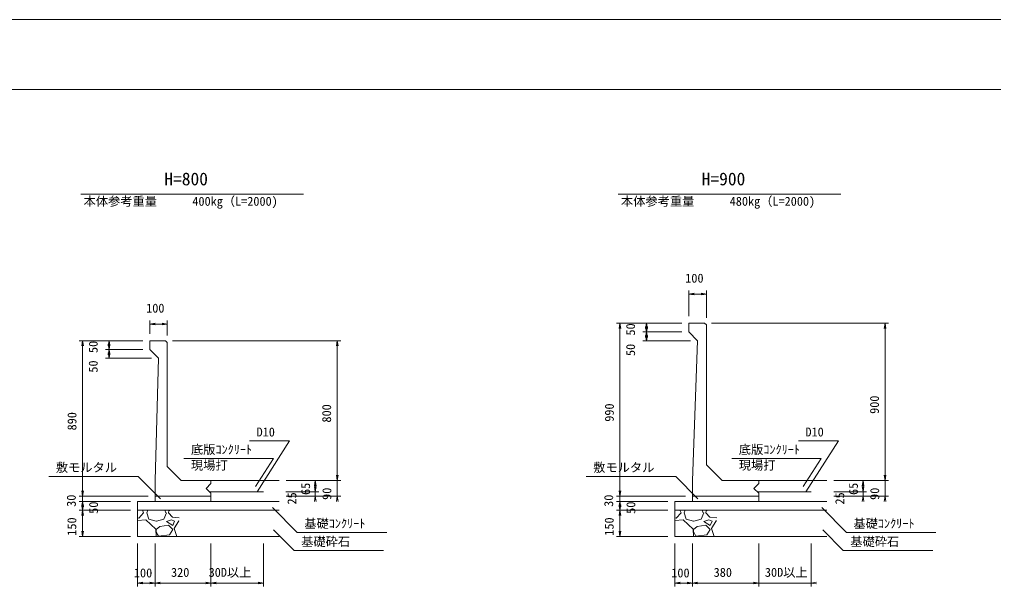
# Model space of a CAD drawing. Units: millimetres, scale not verified, with parts at other scales. Extents: x 5510 to 89610, y 3940 to 63340.
# Drawn here: x 42510 to 70385, y 47116 to 63340 of the extents above; entities that cross this region are included whole.
import ezdxf
from ezdxf.enums import TextEntityAlignment as Align

# ---------------------------------------------------------------- set-up
doc = ezdxf.new("R2010")
doc.units = ezdxf.units.MM
doc.header["$LTSCALE"] = 40
for name, color, linetype in [('D-MTR-TXT(文字列）', 7, 'Continuous'), ('D-STR-TXT（文字）', 7, 'Continuous'), ('D-TTL-TXT（文字）', 7, 'Continuous')]:
    doc.layers.add(name, color=color, linetype=linetype)
for name, color, linetype, lineweight in [('D-STR-DIM（寸法）', 7, 'Continuous', 18), ('D-STR-HTXT（旗揚げ）', 2, 'Continuous', 18), ('D-STR-STRn（構造物）', 7, 'Continuous', 18), ('D-STR（構造物外形線）', 1, 'Continuous', 18), ('D-TTL(外枠）', 2, 'Continuous', 18), ('DEFPOINTS_2', 8, 'Continuous', 18)]:
    doc.layers.add(name, color=color, linetype=linetype, lineweight=lineweight)
doc.styles.add('ＭＳ ゴシック', font='')
doc.styles.get('ＭＳ ゴシック').set_extended_font_data('MS Gothic')

msp = doc.modelspace()

# ---------------------------------------------------------------- linework, layer by layer
at = {"layer": 'D-STR-DIM（寸法）'}
for p, q in [((61667.72, 54849.57), (61667.72, 55582.81)), ((61667.72, 55482.81), (61817.72, 55507.81)), ((61667.72, 55482.81), (61687.72, 55482.81)), ((61817.72, 55457.81), (61667.72, 55482.81)), ((61687.72, 55482.81), (62147.72, 55482.81)), ((62017.72, 55507.81), (62167.72, 55482.81)), ((62167.72, 55482.81), (62017.72, 55457.81)), ((62167.72, 55482.81), (62147.72, 55482.81)), ((62167.72, 54799.57), (62167.72, 55582.81)), ((46239.37, 54349.57), (46239.37, 54725.93)), ((46239.37, 54625.93), (46389.37, 54650.93)), ((46589.37, 54650.93), (46739.37, 54625.93)), ((46739.37, 54299.57), (46739.37, 54725.93)), ((61467.72, 54649.57), (59594.83, 54649.57)), ((59669.83, 54499.57), (59694.83, 54649.57)), ((59694.83, 54649.57), (59694.83, 54629.57)), ((59694.83, 54649.57), (59719.83, 54499.57)), ((61467.72, 54649.57), (60352.92, 54649.57)), ((60427.92, 54499.57), (60452.92, 54649.57)), ((60452.92, 54649.57), (60452.92, 54629.57)), ((60452.92, 54649.57), (60477.92, 54499.57)), ((62317.72, 54649.57), (67382.54, 54649.57)), ((67257.54, 54499.57), (67282.54, 54649.57)), ((67282.54, 54649.57), (67282.54, 54629.57)), ((67282.54, 54649.57), (67307.54, 54499.57)), ((46239.37, 54625.93), (46259.37, 54625.93)), ((46389.37, 54600.93), (46239.37, 54625.93)), ((46259.37, 54625.93), (46719.37, 54625.93)), ((46739.37, 54625.93), (46589.37, 54600.93)), ((46739.37, 54625.93), (46719.37, 54625.93)), ((59694.83, 54629.57), (59694.83, 49719.57)), ((61467.72, 54399.57), (60352.92, 54399.57)), ((61467.72, 54399.57), (60352.92, 54399.57)), ((60452.92, 54399.57), (60427.92, 54549.57)), ((60427.92, 54249.57), (60452.92, 54399.57)), ((60452.92, 54629.57), (60452.92, 54419.57)), ((60477.92, 54549.57), (60452.92, 54399.57)), ((60452.92, 54399.57), (60452.92, 54419.57)), ((60452.92, 54399.57), (60452.92, 54379.57)), ((60452.92, 54399.57), (60477.92, 54249.57)), ((60452.92, 54379.57), (60452.92, 54169.57)), ((67282.54, 50169.57), (67282.54, 54629.57)), ((46039.37, 54149.57), (44216.47, 54149.57)), ((44291.47, 53999.57), (44316.47, 54149.57)), ((44316.47, 54149.57), (44316.47, 54129.57)), ((44316.47, 54149.57), (44341.47, 53999.57)), ((44316.47, 54129.57), (44316.47, 49719.57)), ((46039.37, 54149.57), (44974.56, 54149.57)), ((45049.56, 53999.57), (45074.56, 54149.57)), ((45074.56, 54149.57), (45074.56, 54129.57)), ((45074.56, 54149.57), (45099.56, 53999.57)), ((45074.56, 54129.57), (45074.56, 53919.57)), ((46889.37, 54149.57), (51704.18, 54149.57)), ((51579.18, 53999.57), (51604.18, 54149.57)), ((51604.18, 54149.57), (51604.18, 54129.57)), ((51604.18, 54149.57), (51629.18, 53999.57)), ((51604.18, 50169.57), (51604.18, 54129.57)), ((61717.72, 54149.57), (60352.92, 54149.57)), ((60452.92, 54149.57), (60427.92, 54299.57)), ((60477.92, 54299.57), (60452.92, 54149.57)), ((60452.92, 54149.57), (60452.92, 54169.57)), ((46039.37, 53899.57), (44974.56, 53899.57)), ((46039.37, 53899.57), (44974.56, 53899.57)), ((45074.56, 53899.57), (45049.56, 54049.57)), ((45049.56, 53749.57), (45074.56, 53899.57)), ((45074.56, 53649.57), (45049.56, 53799.57)), ((45099.56, 54049.57), (45074.56, 53899.57)), ((45074.56, 53899.57), (45074.56, 53919.57)), ((45074.56, 53899.57), (45074.56, 53879.57)), ((45074.56, 53899.57), (45099.56, 53749.57)), ((45074.56, 53879.57), (45074.56, 53669.57)), ((45099.56, 53799.57), (45074.56, 53649.57)), ((46289.37, 53649.57), (44974.56, 53649.57)), ((45074.56, 53649.57), (45074.56, 53669.57)), ((51604.18, 50149.57), (51579.18, 50299.57)), ((51604.18, 50149.57), (51579.18, 50299.57)), ((51629.18, 50299.57), (51604.18, 50149.57)), ((51629.18, 50299.57), (51604.18, 50149.57)), ((51604.18, 50169.57), (51604.18, 50189.57)), ((67282.54, 50149.57), (67257.54, 50299.57)), ((67282.54, 50149.57), (67257.54, 50299.57)), ((67307.54, 50299.57), (67282.54, 50149.57)), ((67307.54, 50299.57), (67282.54, 50149.57)), ((67282.54, 50169.57), (67282.54, 50189.57)), ((50139.37, 50149.57), (51074.49, 50149.57)), ((50139.37, 50149.57), (51704.18, 50149.57)), ((50139.37, 50149.57), (51704.18, 50149.57)), ((50949.49, 49999.57), (50974.49, 50149.57)), ((50974.49, 49824.57), (50949.49, 49974.57)), ((50974.49, 49824.57), (50949.49, 49974.57)), ((50974.49, 50149.57), (50974.49, 50129.57)), ((50974.49, 50149.57), (50999.49, 49999.57)), ((50974.49, 50129.57), (50974.49, 49844.57)), ((50999.49, 49974.57), (50974.49, 49824.57)), ((50999.49, 49974.57), (50974.49, 49824.57)), ((51604.18, 50149.57), (51604.18, 50169.57)), ((51604.18, 50149.57), (51604.18, 50169.57)), ((51604.18, 50149.57), (51604.18, 49699.57)), ((65817.72, 50149.57), (66752.84, 50149.57)), ((65817.72, 50149.57), (67382.54, 50149.57)), ((65817.72, 50149.57), (67382.54, 50149.57)), ((66627.84, 49999.57), (66652.84, 50149.57)), ((66652.84, 49824.57), (66627.84, 49974.57)), ((66652.84, 49824.57), (66627.84, 49974.57)), ((66652.84, 50149.57), (66652.84, 50129.57)), ((66652.84, 50149.57), (66677.84, 49999.57)), ((66652.84, 50129.57), (66652.84, 49844.57)), ((66677.84, 49974.57), (66652.84, 49824.57)), ((66677.84, 49974.57), (66652.84, 49824.57)), ((67282.54, 50149.57), (67282.54, 50169.57)), ((67282.54, 50149.57), (67282.54, 50169.57)), ((67282.54, 50149.57), (67282.54, 49699.57)), ((46189.37, 49699.57), (44216.47, 49699.57)), ((46189.37, 49699.57), (44216.47, 49699.57)), ((44316.47, 49699.57), (44291.47, 49849.57)), ((44316.47, 49699.57), (44291.47, 49849.57)), ((44341.47, 49849.57), (44316.47, 49699.57)), ((44341.47, 49849.57), (44316.47, 49699.57)), ((44316.47, 49719.57), (44316.47, 49739.57)), ((44316.47, 49699.57), (44316.47, 49719.57)), ((44316.47, 49699.57), (44316.47, 49719.57)), ((44316.47, 49699.57), (44316.47, 49549.57)), ((50136.95, 49824.57), (51074.49, 49824.57)), ((50136.95, 49824.57), (51074.49, 49824.57)), ((50139.37, 49699.57), (51074.49, 49699.57)), ((50139.37, 49699.57), (51704.18, 49699.57)), ((50949.49, 49549.57), (50974.49, 49699.57)), ((50974.49, 49844.57), (50974.49, 49864.57)), ((50974.49, 49824.57), (50974.49, 49844.57)), ((50974.49, 49824.57), (50974.49, 49844.57)), ((50974.49, 49824.57), (50974.49, 49699.57)), ((50974.49, 49699.57), (50974.49, 49679.57)), ((50974.49, 49699.57), (50999.49, 49549.57)), ((50974.49, 49679.57), (50974.49, 49659.57)), ((51579.18, 49549.57), (51604.18, 49699.57)), ((51604.18, 49699.57), (51604.18, 49679.57)), ((51604.18, 49699.57), (51629.18, 49549.57)), ((51604.18, 49679.57), (51604.18, 49659.57)), ((61567.72, 49699.57), (59594.83, 49699.57)), ((61567.72, 49699.57), (59594.83, 49699.57)), ((59694.83, 49699.57), (59669.83, 49849.57)), ((59694.83, 49699.57), (59669.83, 49849.57)), ((59719.83, 49849.57), (59694.83, 49699.57)), ((59719.83, 49849.57), (59694.83, 49699.57)), ((59694.83, 49719.57), (59694.83, 49739.57)), ((59694.83, 49699.57), (59694.83, 49719.57)), ((59694.83, 49699.57), (59694.83, 49719.57)), ((59694.83, 49699.57), (59694.83, 49549.57)), ((65815.3, 49824.57), (66752.84, 49824.57)), ((65815.3, 49824.57), (66752.84, 49824.57)), ((65817.72, 49699.57), (66752.84, 49699.57)), ((65817.72, 49699.57), (67382.54, 49699.57)), ((66627.84, 49549.57), (66652.84, 49699.57)), ((66652.84, 49844.57), (66652.84, 49864.57)), ((66652.84, 49824.57), (66652.84, 49844.57)), ((66652.84, 49824.57), (66652.84, 49844.57)), ((66652.84, 49824.57), (66652.84, 49699.57)), ((66652.84, 49699.57), (66652.84, 49679.57)), ((66652.84, 49699.57), (66677.84, 49549.57)), ((66652.84, 49679.57), (66652.84, 49659.57)), ((67257.54, 49549.57), (67282.54, 49699.57)), ((67282.54, 49699.57), (67282.54, 49679.57)), ((67282.54, 49699.57), (67307.54, 49549.57)), ((67282.54, 49679.57), (67282.54, 49659.57)), ((45689.37, 49549.57), (44216.47, 49549.57)), ((45689.37, 49549.57), (44216.47, 49549.57)), ((44291.47, 49399.57), (44316.47, 49549.57)), ((44291.47, 49399.57), (44316.47, 49549.57)), ((44316.47, 49299.57), (44291.47, 49449.57)), ((44316.47, 49549.57), (44316.47, 49529.57)), ((44316.47, 49549.57), (44341.47, 49399.57)), ((44316.47, 49549.57), (44316.47, 49529.57)), ((44316.47, 49549.57), (44341.47, 49399.57)), ((44316.47, 49529.57), (44316.47, 49319.57)), ((44316.47, 49529.57), (44316.47, 49509.57)), ((44341.47, 49449.57), (44316.47, 49299.57)), ((61067.72, 49549.57), (59594.83, 49549.57)), ((61067.72, 49549.57), (59594.83, 49549.57)), ((59669.83, 49399.57), (59694.83, 49549.57)), ((59669.83, 49399.57), (59694.83, 49549.57)), ((59694.83, 49299.57), (59669.83, 49449.57)), ((59694.83, 49549.57), (59694.83, 49529.57)), ((59694.83, 49549.57), (59719.83, 49399.57)), ((59694.83, 49549.57), (59694.83, 49529.57)), ((59694.83, 49549.57), (59719.83, 49399.57)), ((59694.83, 49529.57), (59694.83, 49319.57)), ((59694.83, 49529.57), (59694.83, 49509.57)), ((59719.83, 49449.57), (59694.83, 49299.57)), ((45689.37, 49299.57), (44216.47, 49299.57)), ((45689.37, 49299.57), (44216.47, 49299.57)), ((44291.47, 49149.57), (44316.47, 49299.57)), ((44316.47, 49299.57), (44316.47, 49319.57)), ((44316.47, 49299.57), (44316.47, 49279.57)), ((44316.47, 49299.57), (44341.47, 49149.57)), ((44316.47, 49279.57), (44316.47, 48569.57)), ((61067.72, 49299.57), (59594.83, 49299.57)), ((61067.72, 49299.57), (59594.83, 49299.57)), ((59669.83, 49149.57), (59694.83, 49299.57)), ((59694.83, 49299.57), (59694.83, 49319.57)), ((59694.83, 49299.57), (59694.83, 49279.57)), ((59694.83, 49299.57), (59719.83, 49149.57)), ((59694.83, 49279.57), (59694.83, 48569.57)), ((45689.37, 48549.57), (44216.47, 48549.57)), ((44316.47, 48549.57), (44291.47, 48699.57)), ((44341.47, 48699.57), (44316.47, 48549.57)), ((44316.47, 48549.57), (44316.47, 48569.57)), ((61067.72, 48549.57), (59594.83, 48549.57)), ((59694.83, 48549.57), (59669.83, 48699.57)), ((59719.83, 48699.57), (59694.83, 48549.57)), ((59694.83, 48549.57), (59694.83, 48569.57)), ((45889.37, 48349.57), (45889.37, 47116.13)), ((46389.37, 48349.57), (46389.37, 47116.13)), ((46389.37, 48349.57), (46389.37, 47116.13)), ((47989.37, 48349.57), (47989.37, 47116.13)), ((47989.37, 48349.57), (47989.37, 47116.13)), ((49489.37, 48349.57), (49489.37, 47116.13)), ((61267.72, 48349.57), (61267.72, 47116.13)), ((61767.72, 48349.57), (61767.72, 47116.13)), ((61767.72, 48349.57), (61767.72, 47116.13)), ((63667.72, 48349.57), (63667.72, 47116.13)), ((63667.72, 48349.57), (63667.72, 47116.13)), ((65167.72, 48349.57), (65167.72, 47116.13)), ((45889.37, 47216.13), (46039.37, 47241.13)), ((45889.37, 47216.13), (45909.37, 47216.13)), ((46039.37, 47191.13), (45889.37, 47216.13)), ((45909.37, 47216.13), (46369.37, 47216.13)), ((46239.37, 47241.13), (46389.37, 47216.13)), ((46389.37, 47216.13), (46239.37, 47191.13)), ((46389.37, 47216.13), (46369.37, 47216.13)), ((46389.37, 47216.13), (46539.37, 47241.13)), ((46389.37, 47216.13), (46409.37, 47216.13)), ((46539.37, 47191.13), (46389.37, 47216.13)), ((46409.37, 47216.13), (47969.37, 47216.13)), ((47839.37, 47241.13), (47989.37, 47216.13)), ((47989.37, 47216.13), (47839.37, 47191.13)), ((47989.37, 47216.13), (47969.37, 47216.13)), ((47989.37, 47216.13), (48139.37, 47241.13)), ((47989.37, 47216.13), (48009.37, 47216.13)), ((48139.37, 47191.13), (47989.37, 47216.13)), ((48009.37, 47216.13), (49469.37, 47216.13)), ((49339.37, 47241.13), (49489.37, 47216.13)), ((49489.37, 47216.13), (49339.37, 47191.13)), ((49489.37, 47216.13), (49469.37, 47216.13)), ((61267.72, 47216.13), (61417.72, 47241.13)), ((61267.72, 47216.13), (61287.72, 47216.13)), ((61417.72, 47191.13), (61267.72, 47216.13)), ((61287.72, 47216.13), (61747.72, 47216.13)), ((61617.72, 47241.13), (61767.72, 47216.13)), ((61767.72, 47216.13), (61617.72, 47191.13)), ((61767.72, 47216.13), (61747.72, 47216.13)), ((61767.72, 47216.13), (61917.72, 47241.13)), ((61767.72, 47216.13), (61787.72, 47216.13)), ((61917.72, 47191.13), (61767.72, 47216.13)), ((61787.72, 47216.13), (63647.72, 47216.13)), ((63517.72, 47241.13), (63667.72, 47216.13)), ((63517.72, 47241.13), (63667.72, 47216.13)), ((63667.72, 47216.13), (63517.72, 47191.13)), ((63667.72, 47216.13), (63517.72, 47191.13)), ((63647.72, 47216.13), (63627.72, 47216.13)), ((63667.72, 47216.13), (63647.72, 47216.13)), ((63667.72, 47216.13), (63647.72, 47216.13)), ((63667.72, 47216.13), (65167.72, 47216.13)), ((65167.72, 47216.13), (65317.72, 47241.13)), ((65167.72, 47216.13), (65187.72, 47216.13)), ((65317.72, 47191.13), (65167.72, 47216.13)), ((65187.72, 47216.13), (65207.72, 47216.13))]:
    msp.add_line(p, q, dxfattribs=at)
at = {"layer": 'D-STR-HTXT（旗揚げ）', "color": 7}
for p, q in [((44262.03, 58340), (50640.39, 58340)), ((59640.39, 58340), (66018.74, 58340))]:
    msp.add_line(p, q, dxfattribs=at)
at = {"layer": 'D-STR-HTXT（旗揚げ）'}
for p, q in [((50239.83, 51282.18), (49095.36, 51282.18)), ((50239.83, 51282.18), (49308.4, 49824.57)), ((65947.92, 51282.18), (64803.45, 51282.18)), ((65947.92, 51282.18), (65016.5, 49824.57)), ((49777.37, 50781.35), (47217.55, 50781.35)), ((49777.37, 50781.35), (49261.62, 49974.24)), ((65455.72, 50781.35), (62895.9, 50781.35)), ((65455.72, 50781.35), (64939.97, 49974.24)), ((45910.53, 50268.12), (43350.71, 50268.12)), ((46549.14, 49623.36), (45910.53, 50268.12)), ((61288.89, 50268.12), (58729.07, 50268.12)), ((61927.5, 49623.36), (61288.89, 50268.12)), ((49754.12, 49377.97), (50460.11, 48665.19)), ((65469.13, 49377.97), (66175.12, 48665.19)), ((49783.01, 48740.37), (50371.35, 48146.36)), ((53019.93, 48665.19), (50460.11, 48665.19)), ((65498.02, 48740.37), (66086.36, 48146.36)), ((68734.94, 48665.19), (66175.12, 48665.19)), ((52931.18, 48146.36), (50371.35, 48146.36)), ((68646.19, 48146.36), (66086.36, 48146.36))]:
    msp.add_line(p, q, dxfattribs=at)
at = {"layer": 'D-STR-STRn（構造物）', "color": 4}
for p, q in [((47989.37, 50149.57), (49939.37, 50149.57)), ((63667.72, 50149.57), (65617.72, 50149.57)), ((47989.37, 49549.57), (49939.37, 49549.57)), ((63667.72, 49549.57), (65617.72, 49549.57))]:
    msp.add_line(p, q, dxfattribs=at)
at = {"layer": 'D-STR-STRn（構造物）'}
for p, q in [((46389.37, 49699.57), (46389.37, 49549.57)), ((47989.37, 49699.57), (47989.37, 49549.57)), ((61767.72, 49699.57), (61767.72, 49549.57)), ((63667.72, 49699.57), (63667.72, 49549.57)), ((45889.37, 49549.57), (45889.37, 48549.57)), ((45889.37, 49549.57), (49639.37, 49549.57)), ((61267.72, 49549.57), (61267.72, 48549.57)), ((61267.72, 49549.57), (65017.72, 49549.57)), ((45889.37, 49299.57), (49939.37, 49299.57)), ((45889.37, 49076.66), (45926.58, 49073.42)), ((45925.63, 49075.28), (46063.13, 49225.28)), ((46063.09, 49222.35), (46034.13, 49299.57)), ((46185.95, 49299.57), (46150.24, 49222.2)), ((46212.87, 49047.16), (46150.37, 49222.16)), ((46713.54, 49222.51), (46638.54, 49047.51)), ((46700.09, 49222.44), (46667.03, 49299.57)), ((46775.02, 49221.6), (46887.52, 49096.6)), ((46775.28, 49222.06), (46787.78, 49284.56)), ((46788.42, 49285.4), (46845.08, 49299.57)), ((46889.08, 49098.42), (47084.21, 49081.46)), ((61267.72, 49299.57), (65617.72, 49299.57)), ((61267.72, 49076.66), (61304.93, 49073.42)), ((61303.99, 49075.28), (61441.49, 49225.28)), ((61441.44, 49222.35), (61412.48, 49299.57)), ((61564.3, 49299.57), (61528.59, 49222.2)), ((61591.23, 49047.16), (61528.73, 49222.16)), ((62091.89, 49222.51), (62016.89, 49047.51)), ((62078.44, 49222.44), (62045.38, 49299.57)), ((62153.38, 49221.6), (62265.88, 49096.6)), ((62153.64, 49222.06), (62166.14, 49284.56)), ((62166.77, 49285.4), (62223.43, 49299.57)), ((62267.44, 49098.42), (62462.56, 49081.46)), ((45889.37, 49001.12), (46125.08, 49020.76)), ((46124.72, 49022.35), (46412.22, 48759.85)), ((46424.49, 48983.84), (46211.99, 49046.34)), ((46423.5, 48745.31), (46523.5, 48832.81)), ((46638.94, 49046.31), (46426.44, 48983.81)), ((46523.9, 48835.67), (46773.9, 48873.17)), ((46712.62, 48972.43), (46862.62, 49022.43)), ((46901.29, 48860.12), (46713.79, 48972.62)), ((46775.45, 48872.43), (46900.45, 48747.43)), ((46863.22, 49021.43), (46950.72, 48983.93)), ((46950.65, 48984.88), (46900.65, 48859.88)), ((46936.38, 48772.74), (47073.88, 48997.73)), ((47075.08, 48995.76), (47084.21, 48996.52)), ((61267.72, 49001.12), (61503.44, 49020.76)), ((61503.08, 49022.35), (61790.58, 48759.85)), ((61802.84, 48983.84), (61590.34, 49046.34)), ((61801.86, 48745.31), (61901.86, 48832.81)), ((62017.29, 49046.31), (61804.79, 48983.81)), ((61902.25, 48835.67), (62152.25, 48873.17)), ((62090.98, 48972.43), (62240.98, 49022.43)), ((62279.64, 48860.12), (62092.14, 48972.62)), ((62153.8, 48872.43), (62278.8, 48747.43)), ((62241.57, 49021.43), (62329.07, 48983.93)), ((62329.01, 48984.88), (62279.01, 48859.88)), ((62314.73, 48772.74), (62452.23, 48997.73)), ((62453.44, 48995.76), (62462.56, 48996.52)), ((45889.37, 48549.57), (49939.37, 48549.57)), ((46413.06, 48759.95), (46423.07, 48549.57)), ((46425.43, 48672.37), (46425.43, 48747.37)), ((46488.56, 48559.67), (46426.06, 48672.17)), ((46800.03, 48596.81), (46487.53, 48559.31)), ((46900.77, 48747.55), (46800.77, 48597.55)), ((47009.14, 48549.57), (46937.8, 48772.5)), ((61267.72, 48549.57), (65617.72, 48549.57)), ((61791.41, 48759.95), (61801.43, 48549.57)), ((61803.79, 48672.37), (61803.79, 48747.37)), ((61866.92, 48559.67), (61804.42, 48672.17)), ((62178.39, 48596.81), (61865.88, 48559.31)), ((62279.12, 48747.55), (62179.12, 48597.55)), ((62387.49, 48549.57), (62316.15, 48772.5))]:
    msp.add_line(p, q, dxfattribs=at)
at = {"layer": 'D-STR（構造物外形線）'}
for p, q in [((61667.72, 54649.57), (61667.72, 54399.57)), ((62117.72, 54649.57), (61667.72, 54649.57)), ((62117.72, 54649.57), (62167.72, 54599.57)), ((61667.72, 54399.57), (61917.72, 54149.57)), ((62167.72, 50599.57), (62167.72, 54599.57)), ((46239.37, 54149.57), (46239.37, 53899.57)), ((46689.37, 54149.57), (46239.37, 54149.57)), ((46689.37, 54149.57), (46739.37, 54099.57)), ((46739.37, 50549.57), (46739.37, 54099.57)), ((61917.72, 54149.57), (61767.72, 50149.57)), ((46239.37, 53899.57), (46489.37, 53649.57)), ((46489.37, 53649.57), (46389.37, 50149.57)), ((47139.37, 50149.57), (46739.37, 50549.57)), ((62617.72, 50149.57), (62167.72, 50599.57)), ((46389.37, 50149.57), (46389.37, 49699.57)), ((47989.37, 50149.57), (47139.37, 50149.57)), ((47989.37, 50064.57), (47849.37, 49924.57)), ((47849.37, 49924.57), (47989.37, 49784.57)), ((47989.37, 50149.57), (47989.37, 50064.57)), ((61767.72, 50149.57), (61767.72, 49699.57)), ((63667.72, 50149.57), (62617.72, 50149.57)), ((63667.72, 50064.57), (63527.72, 49924.57)), ((63527.72, 49924.57), (63667.72, 49784.57)), ((63667.72, 50064.57), (63667.72, 50149.57)), ((46389.37, 49699.57), (47989.37, 49699.57)), ((47989.37, 49699.57), (47989.37, 49784.57)), ((61767.72, 49699.57), (63667.72, 49699.57)), ((63667.72, 49699.57), (63667.72, 49784.57))]:
    msp.add_line(p, q, dxfattribs=at)
at = {"layer": 'D-STR（構造物外形線）', "color": 3}
for p, q in [((47949.37, 49824.57), (49489.37, 49824.57)), ((63627.72, 49824.57), (65167.72, 49824.57))]:
    msp.add_line(p, q, dxfattribs=at)
at = {"layer": 'D-TTL(外枠）'}
msp.add_line((7810, 61340), (87310, 61340), dxfattribs=at)
at = {"layer": 'DEFPOINTS_2'}
msp.add_line((5510, 63340), (89610, 63340), dxfattribs=at)

# ---------------------------------------------------------------- texts
at = {"layer": 'D-MTR-TXT(文字列）', "style": 'ＭＳ ゴシック'}
for s, p in [('本体参考重量', (44345.1, 57933.34)), ('400kg（L=2000)', (47457.09, 57933.34)), ('本体参考重量', (59723.46, 57933.34)), ('480kg（L=2000)', (62835.44, 57933.34))]:
    msp.add_text(s, height=256.6, dxfattribs=at).set_placement(p, align=Align.BOTTOM_LEFT)
at = {"layer": 'D-STR-DIM（寸法）', "style": 'ＭＳ ゴシック'}
for s, p in [('100', (61563.28, 55732.81)), ('100', (46134.93, 54875.93)), ('30D以上', (47922.92, 47316.91)), ('30D以上', (63842.43, 47316.91)), ('100', (45784.93, 47300.59)), ('320', (46847.36, 47316.13)), ('100', (61163.28, 47300.59)), ('380', (62375.72, 47316.13))]:
    msp.add_text(s, height=256.6, dxfattribs=at).set_placement(p, align=Align.BOTTOM_LEFT)
for s, p in [('50', (60202.92, 54296.27)), ('50', (44824.56, 53796.27)), ('50', (60202.92, 53710.97)), ('50', (44824.56, 53235.85)), ('900', (67182.54, 52055.79)), ('800', (51504.18, 51807.56)), ('990', (59594.83, 51830.79)), ('890', (44216.47, 51582.56)), ('65', (50902.61, 49735.55)), ('90', (51511.23, 49594.49)), ('65', (66580.96, 49735.55)), ('90', (67189.58, 49594.49)), ('30', (44197.68, 49396.27)), ('25', (50511.12, 49462.32)), ('30', (59576.03, 49396.27)), ('25', (66189.47, 49462.32)), ('50', (44832.41, 49196.27)), ('50', (60210.76, 49196.27)), ('150', (44212.79, 48570.13)), ('150', (59591.15, 48570.13))]:
    msp.add_text(s, height=256.6, rotation=90, dxfattribs=at).set_placement(p, align=Align.BOTTOM_LEFT)
at = {"layer": 'D-STR-TXT（文字）', "style": 'ＭＳ ゴシック'}
for s, p in [('D10', (49295.36, 51332.18)), ('D10', (65003.45, 51332.18)), ('底版ｺﾝｸﾘｰﾄ', (47417.55, 50831.35)), ('底版ｺﾝｸﾘｰﾄ', (63095.9, 50831.35)), ('現場打', (47417.55, 50382.37)), ('現場打', (63095.9, 50382.37)), ('敷モルタル', (43550.71, 50318.12)), ('敷モルタル', (58929.07, 50318.12)), ('基礎ｺﾝｸﾘｰﾄ', (50660.11, 48715.19)), ('基礎ｺﾝｸﾘｰﾄ', (66375.12, 48715.19)), ('基礎砕石', (50571.35, 48196.36)), ('基礎砕石', (66286.36, 48196.36))]:
    msp.add_text(s, height=256.6, dxfattribs=at).set_placement(p, align=Align.BOTTOM_LEFT)
at = {"layer": 'D-TTL-TXT（文字）', "style": 'ＭＳ ゴシック'}
for s, p in [('H=800', (46656.27, 58484.88)), ('H=900', (62034.62, 58484.88))]:
    msp.add_text(s, height=366.6, dxfattribs=at).set_placement(p, align=Align.BOTTOM_LEFT)

doc.saveas('drawing.dxf')
